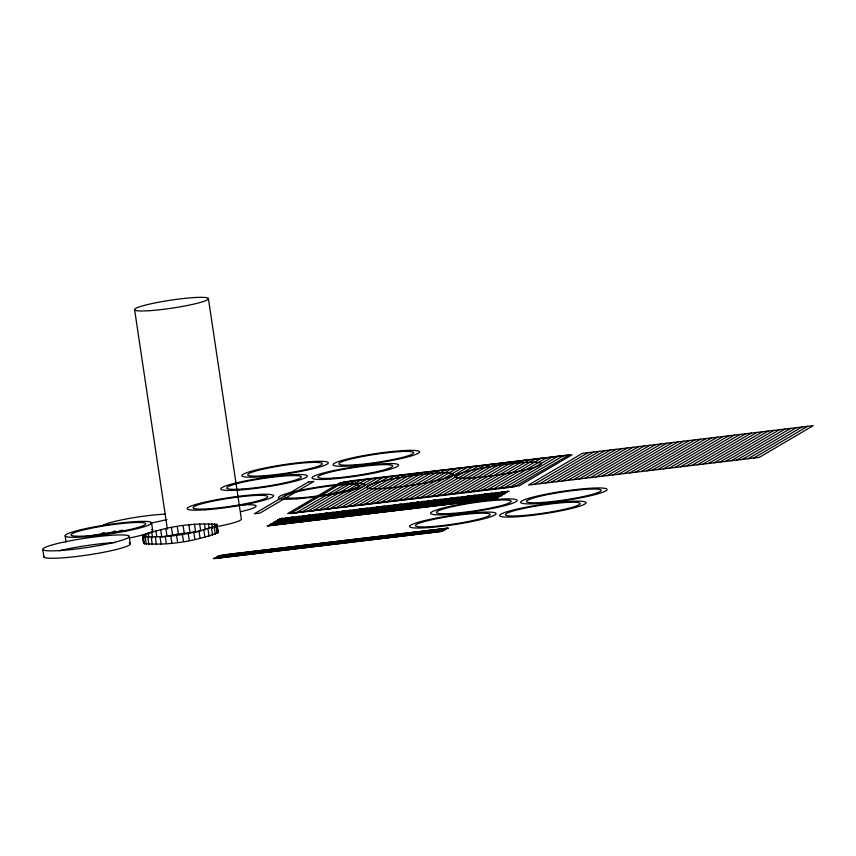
<?xml version="1.0" encoding="UTF-8"?>
<svg xmlns="http://www.w3.org/2000/svg" width="856" height="856" viewBox="0 0 856 856"><rect width="100%" height="100%" fill="white"/><g stroke="black" fill="none" stroke-linecap="round" stroke-linejoin="round"><path stroke-width="1.28" d="M142.588 536.156L142.652 535.503C165.786 526.74 192.482 522.353 217.092 524.6L218.13 532.603C194.997 541.366 168.29 545.754 143.69 543.507L142.588 536.156C167.198 538.403 193.895 534.016 217.028 525.252L217.092 524.6M143.69 543.507L142.652 535.503M274.006 525.145L277.226 523.754L498.631 497.454L494.222 498.888L267.126 525.862L275.803 524.086M280.929 521.069L284.149 519.678L505.564 493.388L501.145 494.822L274.048 521.785L282.726 520.02M277.644 523.112L280.854 521.711L502.269 495.421L497.85 496.855L270.753 523.829L279.441 522.053M282.095 518.319L277.686 519.753L283.154 519.378L287.776 517.645M296.026 512.862L351.12 480.815L572.108 454.771L519.41 485.748L287.659 513.6L340.346 482.613L569.368 454.825L514.263 486.871L290.398 513.536L344.337 481.832L349.965 481.158M220.185 557.877L223.395 556.486L444.81 530.196L440.391 531.619L213.294 558.593L221.982 556.817M223.812 555.844L227.033 554.442L448.437 528.152L444.029 529.586L216.932 556.561L225.609 554.784M279.687 524.461L281.485 523.401M283.325 522.428L285.123 521.368M286.621 520.395L288.419 519.335M284.567 519.036L288.836 518.693L293.458 516.96M301.654 512.188L355.582 480.484M225.866 557.192L227.664 556.133M229.494 555.159L231.291 554.1M285.369 523.776L287.167 522.727M289.007 521.743L290.805 520.683M292.303 519.71L294.1 518.65M290.248 518.351L294.518 518.008L299.151 516.275M307.283 511.514L361.211 479.809M231.548 556.518L233.346 555.458M235.175 554.474L236.973 553.415M291.061 523.102L292.859 522.042M294.689 521.058L296.486 520.009M297.984 519.025L299.782 517.966M295.93 517.677L300.199 517.324L304.832 515.59M312.9 510.839L366.839 479.135M237.23 555.833L239.027 554.774M240.868 553.8L242.665 552.741M296.743 522.417L298.541 521.358M303.666 518.34L305.464 517.292M300.37 520.384L302.168 519.325M301.612 516.992L305.881 516.65L310.514 514.916M318.528 510.165L372.467 478.45M242.911 555.148L244.709 554.089M246.549 553.115L248.347 552.056M302.425 521.732L304.222 520.673M309.348 517.666L311.145 516.607M306.052 519.699L307.85 518.64M307.293 516.307L311.563 515.965L316.196 514.231M324.156 509.491L378.085 477.776M248.593 554.463L250.391 553.415M252.231 552.43L254.029 551.371M308.106 521.058L309.904 519.999M315.029 516.981L316.827 515.922M311.734 519.014L313.531 517.955M312.975 515.622L317.244 515.28L321.877 513.547M329.785 508.817L383.713 477.102M254.275 553.789L256.072 552.73M257.913 551.745L259.71 550.697M313.788 520.373L315.586 519.314M320.711 516.296L322.509 515.237M317.416 518.329L319.213 517.281M318.667 514.948L322.926 514.606L327.559 512.872M335.402 508.143L389.341 476.428M259.957 553.104L261.754 552.045M263.594 551.071L265.392 550.012M319.47 519.688L321.268 518.629M323.108 517.655L324.906 516.596M326.393 515.622L328.19 514.563M324.349 514.263L328.618 513.921L333.241 512.188M341.03 507.458L394.969 475.754M265.638 552.42L267.436 551.36M269.276 550.387L271.074 549.327M325.152 519.004L326.949 517.955M328.79 516.971L330.587 515.911M332.075 514.938L333.872 513.878M330.031 513.579L334.3 513.236L338.923 511.503M346.659 506.784L400.587 475.08M271.331 551.735L273.128 550.686M274.958 549.702L276.755 548.643M330.833 518.329L332.631 517.27M334.471 516.286L336.269 515.237M337.756 514.253L339.554 513.193M335.713 512.905L339.982 512.551L344.604 510.818M352.287 506.11L406.215 474.406M277.012 551.061L278.81 550.001M280.64 549.017L282.437 547.968M336.515 517.645L338.313 516.585M343.449 513.568L345.246 512.519M340.153 515.612L341.951 514.552M341.394 512.22L345.664 511.877L350.286 510.144M357.915 505.436L411.843 473.732M282.694 550.376L284.492 549.317M286.321 548.343L288.119 547.284M342.197 516.96L343.994 515.9M349.13 512.894L350.928 511.835M345.835 514.927L347.632 513.868M347.076 511.535L351.345 511.193L355.978 509.459M363.533 504.762L417.471 473.058M288.376 549.691L290.173 548.632M292.003 547.658L293.801 546.599M347.889 516.275L349.687 515.226M354.812 512.209L356.61 511.15M351.516 514.242L353.314 513.183M352.758 510.85L357.027 510.508L361.66 508.774M369.161 504.088L423.099 472.384M294.057 549.017L295.855 547.958M297.695 546.973L299.493 545.914M353.571 515.601L355.368 514.542M360.494 511.524L362.291 510.465M357.198 513.557L358.996 512.509M358.439 510.176L362.709 509.823L367.342 508.09M374.789 503.414L428.717 471.71M299.739 548.332L301.537 547.273M303.377 546.299L305.175 545.24M359.252 514.916L361.05 513.857M362.88 512.883L364.677 511.824M366.175 510.839L367.973 509.791M364.121 509.491L368.39 509.149L373.023 507.415M380.417 502.74L434.345 471.025M305.421 547.647L307.218 546.588M309.059 545.614L310.856 544.555M364.934 514.231L366.732 513.172M368.562 512.198L370.359 511.139M371.857 510.165L373.655 509.106M369.803 508.806L374.072 508.464L378.705 506.731M386.035 502.065L439.973 470.351M311.103 546.963L312.9 545.914M314.74 544.93L316.538 543.87M370.616 513.547L372.414 512.498M374.243 511.514L376.041 510.454M377.539 509.481L379.336 508.421M375.495 508.122L379.754 507.779L384.387 506.046M391.663 501.391L445.601 469.677M316.784 546.288L318.582 545.229M320.422 544.245L322.22 543.196M376.298 512.872L378.095 511.813M383.221 508.796L385.018 507.736M379.936 510.829L381.733 509.78M381.177 507.448L385.446 507.105L390.069 505.372M397.291 500.717L451.219 469.002M322.466 545.604L324.264 544.544M326.104 543.571L327.901 542.511M381.979 512.188L383.777 511.128M388.902 508.122L390.7 507.062M385.617 510.155L387.415 509.095M386.859 506.763L391.128 506.42L395.75 504.687M402.919 500.032L456.847 468.328M328.158 544.919L329.956 543.86M331.786 542.886L333.583 541.827M387.661 511.503L389.459 510.454M394.584 507.437L396.382 506.378M391.299 509.47L393.097 508.411M392.54 506.078L396.81 505.736L401.432 504.002M408.537 499.358L462.475 467.654M333.84 544.234L335.638 543.186M337.467 542.201L339.265 541.142M393.343 510.829L395.14 509.769M400.276 506.752L402.074 505.693M396.981 508.785L398.778 507.736M398.222 505.393L402.491 505.051L407.114 503.317M414.165 498.684L468.104 466.98M339.522 543.56L341.319 542.501M343.149 541.516L344.947 540.468M399.024 510.144L400.822 509.085M402.662 508.111L404.46 507.052M405.958 506.067L407.756 505.019M403.904 504.719L408.173 504.377L412.806 502.643M419.793 498.01L473.721 466.306M345.203 542.875L347.001 541.816M348.831 540.842L350.628 539.783M404.717 509.459L406.514 508.4M408.344 507.426L410.142 506.367M411.64 505.393L413.437 504.334M409.585 504.034L413.855 503.692L418.488 501.958M425.421 497.336L479.349 465.632M350.885 542.19L352.683 541.131M354.523 540.157L356.321 539.098M410.399 508.774L412.196 507.726M414.026 506.741L415.823 505.682M417.321 504.708L419.119 503.649M415.267 503.349L419.536 503.007L424.169 501.274M431.05 496.662L484.978 464.958M356.567 541.516L358.364 540.457M360.205 539.473L362.002 538.413M416.08 508.1L417.878 507.041M423.003 504.024L424.801 502.964M436.667 495.988L490.606 464.284M419.708 506.057L421.505 505.008M420.949 502.675L425.218 502.322L429.851 500.589M362.249 540.832L364.046 539.772M365.887 538.788L367.684 537.739M421.762 507.415L423.56 506.356M428.685 503.339L430.482 502.29M442.295 495.314L496.234 463.599M425.389 505.382L427.187 504.323M426.63 501.99L430.9 501.648L435.533 499.915M367.93 540.147L369.728 539.087M371.568 538.114L373.366 537.054M427.444 506.731L429.241 505.671M434.367 502.665L436.164 501.605M447.923 494.64L501.851 462.925M431.071 504.698L432.869 503.638M432.323 501.306L436.581 500.963L441.215 499.23M373.612 539.462L375.41 538.413M377.25 537.429L379.048 536.37M433.125 506.046L434.923 504.997M436.763 504.013L438.561 502.954M440.048 501.98L441.846 500.921M438.005 500.621L442.274 500.279L446.896 498.545M453.552 493.966L507.48 462.251M379.294 538.788L381.091 537.729M382.932 536.744L384.729 535.696M459.169 493.291L513.108 461.577M438.807 505.372L440.605 504.312M442.445 503.328L444.243 502.279M445.73 501.295L447.528 500.236M443.686 499.947L447.956 499.604L452.578 497.871M384.986 538.103L386.784 537.044M388.613 536.07L390.411 535.011M464.797 492.617L518.736 460.903M444.489 504.687L446.286 503.628M448.127 502.654L449.924 501.595M451.412 500.621L453.209 499.562M449.368 499.262L453.637 498.92L458.26 497.186M390.668 537.418L392.465 536.359M394.295 535.385L396.093 534.326M470.425 491.933L524.354 460.228M450.17 504.002L451.968 502.954M453.808 501.969L455.606 500.91M457.104 499.936L458.902 498.877M455.05 498.577L459.319 498.235L463.941 496.501M396.349 536.733L398.147 535.685M399.977 534.7L401.774 533.641M455.852 503.328L457.65 502.269M462.786 499.251L464.583 498.192M476.054 491.258L529.982 459.554M459.49 501.284L461.288 500.225M460.731 497.892L465.001 497.55L469.634 495.817M402.031 536.059L403.829 535M405.658 534.016L407.456 532.967M481.671 490.584L535.61 458.88M461.545 502.643L463.342 501.584M468.467 498.567L470.265 497.518M465.172 500.61L466.969 499.551M466.413 497.218L470.682 496.876L475.315 495.143M407.713 535.375L409.51 534.315M411.351 533.341L413.148 532.282M487.299 489.91L541.238 458.206M467.226 501.958L469.024 500.899M474.149 497.892L475.947 496.833M470.854 499.925L472.651 498.866M472.095 496.534L476.364 496.191L480.997 494.458M413.395 534.69L415.192 533.63M417.033 532.657L418.83 531.597M492.928 489.236L546.856 457.532M472.908 501.274L474.706 500.225M476.535 499.241L478.333 498.181M479.831 497.208L481.628 496.148M477.776 495.849L482.046 495.506L486.679 493.773M419.076 534.016L420.874 532.956M422.714 531.972L424.512 530.913M498.556 488.562L552.484 456.858M478.59 500.6L480.387 499.54M482.217 498.556L484.015 497.507M485.513 496.523L487.31 495.464M483.458 495.175L487.727 494.822L492.361 493.088M424.758 533.331L426.555 532.272M428.396 531.287L430.194 530.239M504.184 487.888L558.112 456.173M484.271 499.915L486.069 498.855M487.899 497.882L489.696 496.822M491.194 495.838L492.992 494.789M489.151 494.49L493.409 494.147L498.042 492.414M430.44 532.646L432.237 531.587M434.078 530.613L435.875 529.554M509.802 487.214L563.74 455.499M489.953 499.23L491.751 498.171M493.591 497.197L495.389 496.138M496.876 495.164L498.674 494.105M494.832 493.805L499.102 493.463L503.724 491.729M436.121 531.961L437.919 530.913M439.759 529.928L441.557 528.869M534.123 484.4L588.051 452.685M539.751 483.726L593.679 452.011M545.379 483.041L599.307 451.337M551.007 482.367L604.935 450.663M556.635 481.693L610.563 449.989M562.264 481.019L616.192 449.314M567.892 480.344L621.82 448.63M573.52 479.67L627.459 447.956M579.148 478.996L633.087 447.281M584.776 478.322L638.715 446.607M590.405 477.637L644.343 445.933M596.033 476.963L649.972 445.259M601.661 476.289L655.6 444.585M607.289 475.615L661.228 443.911M612.917 474.941L666.856 443.226M618.546 474.267L672.484 442.552M624.174 473.593L678.113 441.878M629.813 472.919L683.741 441.204M635.441 472.234L689.369 440.53M641.069 471.56L694.997 439.856M646.697 470.886L700.625 439.182M652.326 470.212L706.254 438.507M657.954 469.537L711.882 437.833M663.582 468.863L717.51 437.149M669.21 468.189L723.138 436.474M674.838 467.515L728.766 435.8M680.467 466.83L734.395 435.126M686.095 466.156L740.023 434.452M691.723 465.482L745.651 433.778M697.351 464.808L751.29 433.104M702.979 464.134L756.918 432.43M708.608 463.46L762.546 431.745M714.236 462.786L768.174 431.071M719.864 462.112L773.803 430.397M725.492 461.427L779.431 429.723M731.12 460.753L785.059 429.049M736.749 460.079L790.687 428.375M742.377 459.405L796.315 427.7M748.005 458.73L801.944 427.026M753.633 458.056L807.572 426.341M199.469 531.426L178.38 533.994L161.752 537.022L160.65 529.671M507.426 491.291L509.192 491.355L500.514 493.12M501.734 491.965L502.312 492.072M496.052 492.649L496.63 492.746M490.37 493.334L490.948 493.43M484.689 494.008L485.266 494.115M479.007 494.693L479.574 494.8M473.325 495.378L473.892 495.474M467.644 496.063L468.211 496.159M461.962 496.737L462.529 496.844M456.28 497.422L456.847 497.518M450.598 498.106L451.166 498.203M444.906 498.791L445.484 498.888M439.224 499.465L439.802 499.572M433.543 500.15L434.12 500.246M427.861 500.835L428.439 500.931M422.179 501.509L422.746 501.616M416.498 502.194L417.065 502.301M410.816 502.879L411.383 502.975M405.134 503.563L405.701 503.66M399.452 504.238L400.02 504.345M393.771 504.922L394.338 505.019M388.078 505.607L388.656 505.703M382.397 506.292L382.974 506.388M376.715 506.966L377.293 507.073M371.033 507.651L371.611 507.747M365.351 508.336L365.919 508.432M359.67 509.01L360.237 509.117M353.988 509.695L354.555 509.802M348.306 510.379L348.874 510.476M342.625 511.064L343.192 511.16M336.943 511.738L337.51 511.845M331.251 512.423L331.828 512.519M325.569 513.108L326.147 513.204M319.887 513.793L320.465 513.889M314.205 514.467L314.783 514.574M308.524 515.152L309.091 515.248M302.842 515.836L303.409 515.933M297.16 516.521L297.728 516.617M291.479 517.195L292.046 517.302M285.797 517.88L286.364 517.976M208.383 298.423L241.328 518.864A37.364 4.034 -8.5 0 1 218.248 526.333M217.028 525.252L218.13 532.603M216.226 524.086L216.6 526.536M216.964 528.976L217.328 531.426M216.054 526.033L217.156 533.384M214.471 523.722L215.027 527.403M214.193 526.922L215.284 534.272M211.871 523.53L212.598 528.43M211.475 527.895L212.577 535.246M208.468 523.508L209.206 528.409M207.987 528.933L209.089 536.273M204.37 523.647L205.29 529.768M203.803 530.003L204.905 537.343M199.662 523.958L200.764 531.309M199.031 531.084L200.122 538.424M194.473 524.428L195.575 531.769M193.777 532.143L194.879 539.494M188.919 525.038L190.021 532.389M188.192 533.16L189.294 540.51M183.141 525.787L184.243 533.138M182.392 534.112L183.494 541.463M177.288 526.643L178.38 533.994M176.539 534.968L177.631 542.319M171.489 527.596L172.591 534.947M170.761 535.717L171.863 543.068M134.627 309.872L167.38 528.987M165.904 528.612L166.995 535.963M165.208 536.327L166.31 543.678M160.019 536.798L161.11 544.149M155.878 530.752L156.798 536.883M155.311 537.108L156.402 544.459M151.523 522.642L152.636 530.035M151.694 531.822L152.614 537.953M151.212 537.247L152.304 544.598M148.206 532.86L148.933 537.761M147.81 537.226L148.912 544.577M145.488 533.834L146.044 537.504M145.21 537.033L146.301 544.384M143.626 534.722L143.99 537.172M143.455 536.669L144.546 544.02M129.128 536.198L130.24 543.603M65.195 536.038L66.115 542.212M42.8 549.606L43.902 557.01M238.781 505.179A37.364 4.034 -8.5 0 1 240.579 511.695M166.941 519.485A37.364 4.034 -8.5 0 1 150.699 523.07M102.26 525.991A37.364 4.034 -8.5 0 1 126.635 518.907A37.364 4.034 -8.5 0 1 165.476 514.156M129.245 543.014A43.742 4.729 -8.5 0 1 90.03 554.635A43.742 4.729 -8.5 0 1 43.977 556.25M59.299 550.74A43.742 4.729 -8.5 0 1 115.507 542.511M151.64 529.447A43.742 4.729 -8.5 0 1 129.331 538.05M102.003 533.138A43.742 4.729 -8.5 0 1 104.25 532.774M113.292 531.415A43.742 4.729 -8.5 0 1 115.539 531.116M119.99 530.56A43.742 4.729 -8.5 0 1 122.601 530.249M90.276 536.038A37.75 4.077 -8.5 0 1 126.752 530.538M308.278 482.056L254.35 513.771L259.978 513.097L313.906 481.382L308.278 482.056M270.122 524.771L268.324 525.83L495.635 498.545L497.432 497.497L270.122 524.771M277.044 520.694L275.247 521.753L502.558 494.479L504.355 493.42L277.044 520.694M273.76 522.738L271.962 523.786L499.273 496.512L501.07 495.453L273.76 522.738M280.682 518.661L278.885 519.72L506.196 492.446L507.993 491.387L280.682 518.661M216.301 557.502L214.503 558.561L441.814 531.287L443.611 530.228L216.301 557.502M219.928 555.469L218.13 556.518L445.441 529.243L447.239 528.195L219.928 555.469M582.422 453.359L528.494 485.074L759.272 457.382L813.2 425.667L582.422 453.359M521.347 515.665A37.75 4.077 -8.5 0 0 579.994 504.002A37.75 4.077 -8.5 0 0 527.061 507.715A37.75 4.077 -8.5 0 0 521.347 515.665M517.934 516.703A43.742 4.729 -8.5 0 0 585.9 503.178A43.742 4.729 -8.5 0 0 524.567 507.49A43.742 4.729 -8.5 0 0 517.934 516.703M427.947 527.638A43.742 4.729 -8.5 0 0 495.902 514.114A43.742 4.729 -8.5 0 0 434.57 518.415A43.742 4.729 -8.5 0 0 427.947 527.638M431.349 526.601A37.75 4.077 -8.5 0 0 489.996 514.927A37.75 4.077 -8.5 0 0 437.074 518.64A37.75 4.077 -8.5 0 0 431.349 526.601M330.437 479.093A43.742 4.729 -8.5 0 0 398.404 465.568A43.742 4.729 -8.5 0 0 337.071 469.869A43.742 4.729 -8.5 0 0 330.437 479.093M333.851 478.055A37.75 4.077 -8.5 0 0 392.487 466.381A37.75 4.077 -8.5 0 0 339.565 470.094A37.75 4.077 -8.5 0 0 333.851 478.055M242.569 489.001A37.75 4.077 -8.5 0 0 301.216 477.338A37.75 4.077 -8.5 0 0 248.294 481.051A37.75 4.077 -8.5 0 0 242.569 489.001M239.156 490.049A43.742 4.729 -8.5 0 0 307.122 476.525A43.742 4.729 -8.5 0 0 245.79 480.826A43.742 4.729 -8.5 0 0 239.156 490.049M473.186 477.766A43.742 4.729 -8.5 0 0 541.153 464.241A43.742 4.729 -8.5 0 0 479.82 468.542A43.742 4.729 -8.5 0 0 473.186 477.766M296.786 498.834A43.742 4.729 -8.5 0 0 364.742 485.32A43.742 4.729 -8.5 0 0 303.409 489.621A43.742 4.729 -8.5 0 0 296.786 498.834M300.189 497.796A37.75 4.077 -8.5 0 0 358.835 486.133A37.75 4.077 -8.5 0 0 305.913 489.846A37.75 4.077 -8.5 0 0 300.189 497.796M208.907 508.753A37.75 4.077 -8.5 0 0 267.554 497.09A37.75 4.077 -8.5 0 0 214.631 500.803A37.75 4.077 -8.5 0 0 208.907 508.753M205.504 509.791A43.742 4.729 -8.5 0 0 273.46 496.266A43.742 4.729 -8.5 0 0 212.128 500.578A43.742 4.729 -8.5 0 0 205.504 509.791M384.954 488.348A43.742 4.729 -8.5 0 0 452.92 474.823A43.742 4.729 -8.5 0 0 391.588 479.135A43.742 4.729 -8.5 0 0 384.954 488.348M260.16 476.835A43.742 4.729 -8.5 0 0 328.126 463.321A43.742 4.729 -8.5 0 0 266.794 467.622A43.742 4.729 -8.5 0 0 260.16 476.835M263.573 475.797A37.75 4.077 -8.5 0 0 322.209 464.134A37.75 4.077 -8.5 0 0 269.287 467.847A37.75 4.077 -8.5 0 0 263.573 475.797M354.844 464.851A37.75 4.077 -8.5 0 0 413.491 453.177A37.75 4.077 -8.5 0 0 360.569 456.89A37.75 4.077 -8.5 0 0 354.844 464.851M351.442 465.889A43.742 4.729 -8.5 0 0 419.397 452.364A43.742 4.729 -8.5 0 0 358.065 456.665A43.742 4.729 -8.5 0 0 351.442 465.889M452.353 513.397A37.75 4.077 -8.5 0 0 511 501.723A37.75 4.077 -8.5 0 0 458.078 505.436A37.75 4.077 -8.5 0 0 452.353 513.397M448.94 514.435A43.742 4.729 -8.5 0 0 516.906 500.91A43.742 4.729 -8.5 0 0 455.574 505.211A43.742 4.729 -8.5 0 0 448.94 514.435M538.938 503.499A43.742 4.729 -8.5 0 0 606.893 489.974A43.742 4.729 -8.5 0 0 545.561 494.286A43.742 4.729 -8.5 0 0 538.938 503.499M542.34 502.461A37.75 4.077 -8.5 0 0 600.987 490.788A37.75 4.077 -8.5 0 0 548.065 494.511A37.75 4.077 -8.5 0 0 542.34 502.461M61.108 550.483A43.742 4.729 -8.5 0 0 129.063 536.958A43.742 4.729 -8.5 0 0 67.731 541.27A43.742 4.729 -8.5 0 0 61.108 550.483M83.492 536.926A43.742 4.729 -8.5 0 0 151.459 523.401A43.742 4.729 -8.5 0 0 90.126 527.703A43.742 4.729 -8.5 0 0 83.492 536.926M86.905 535.877A37.75 4.077 -8.5 0 0 145.552 524.214A37.75 4.077 -8.5 0 0 92.619 527.927A37.75 4.077 -8.5 0 0 86.905 535.877M150.26 310.621A37.364 4.034 -8.5 0 0 208.318 299.065A37.364 4.034 -8.5 0 0 155.931 302.746A37.364 4.034 -8.5 0 0 150.26 310.621"/></g></svg>
